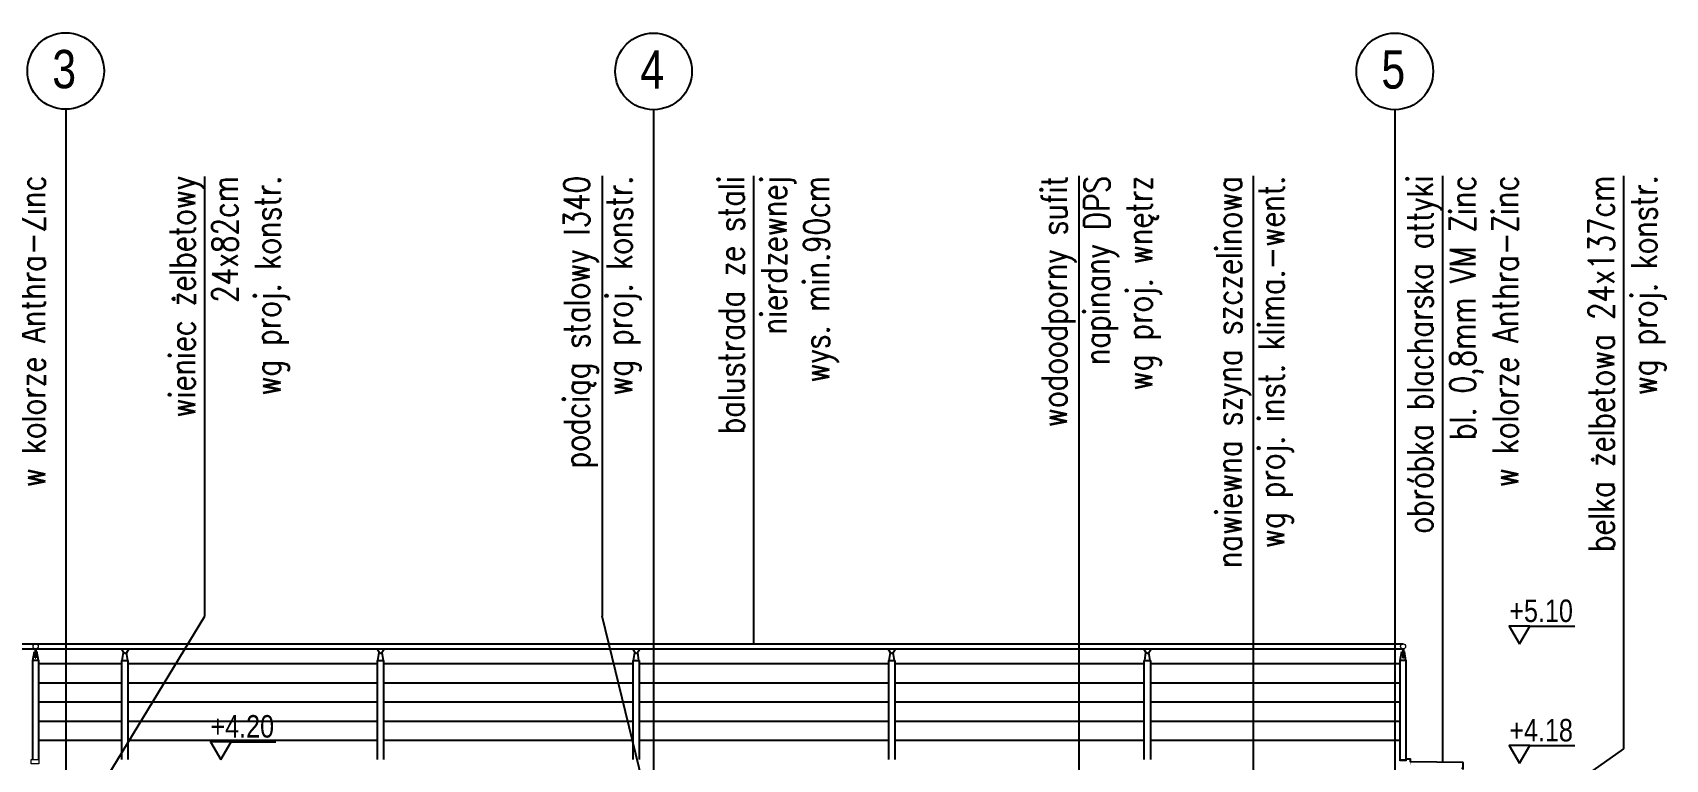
# Model space of a CAD drawing. Header units: millimetres. Extents: x -135140 to 267856, y -70704 to 149933.
# Drawn here: x -38635 to -25859, y 96437 to 102128 of the extents above; entities that cross this region are included whole.
import ezdxf

# ---------------------------------------------------------------- set-up
doc = ezdxf.new("R2010")
doc.units = ezdxf.units.MM
doc.header["$LTSCALE"] = 99.9
doc.linetypes.add('ACAD_ISO03W100', pattern=[30, 12, -18])
doc.linetypes.add('ACAD_ISO10W100', pattern=[18, 12, -3, 0, -3])
for name, color, linetype in [('+48_IZOLACJE', 250, 'Continuous'), ('+48_KOTY', 250, 'Continuous'), ('+48_MEBLE', 251, 'Continuous'), ('+48_OPISY', 251, 'Continuous'), ('+48_OSIE', 8, 'Continuous'), ('+48_WIDOK', 250, 'Continuous'), ('SCHODY_', 250, 'Continuous')]:
    doc.layers.add(name, color=color, linetype=linetype)
doc.layers.add('m1-działowe', color=250, linetype='Continuous', lineweight=13)
doc.styles.add('WRP_ARIAL', font='ARIAL.TTF', dxfattribs={"width": 0.8})

# ---------------------------------------------------------------- blocks, each defined once
blk = doc.blocks.new('OZN_OSI')
at = {"layer": '+48_OSIE', "linetype": 'Continuous', "ltscale": 5}
blk.add_circle((0, -30), 30, dxfattribs=at)
at = {"layer": '+48_OSIE', "linetype": 'Continuous', "ltscale": 5, "style": 'WRP_ARIAL', "width": 0.8}
blk.add_attdef('NR', (-23.3, -43.5), '', height=30, dxfattribs=at)
blk = doc.blocks.new('koty')
at = {"layer": '+48_KOTY', "color": 3, "ltscale": 5}
blk.add_line((70403.15, 11224.99), (70423.15, 11224.99), dxfattribs=at)
blk.add_lwpolyline([(70398.6, 11217.11), (70403.15, 11224.99), (70394.05, 11224.99)], close=True, dxfattribs=at)
at = {"layer": '+48_KOTY', "color": 3, "style": 'WRP_ARIAL', "width": 0.8}
blk.add_attdef('POZIOM', (70403.19, 11226.78), '', height=10, dxfattribs=at)

msp = doc.modelspace()

# ---------------------------------------------------------------- linework, layer by layer
at = {"layer": '+48_IZOLACJE', "linetype": 'ACAD_ISO03W100', "ltscale": 0.1, "const_width": 2}
msp.add_lwpolyline([(-27855, 96437), (-27855, 96396), (-27461, 96396)], dxfattribs=at)
at = {"layer": '+48_MEBLE'}
for p, q in [((-43166, 97342), (-27911, 97342)), ((-43166, 97302), (-27911, 97302)), ((-38621, 97282), (-38614, 97282)), ((-38614, 97302), (-38614, 97232)), ((-38614, 97232), (-38609, 97232)), ((-38609, 97302), (-38609, 97232)), ((-38609, 97282), (-38601, 97282)), ((-27921, 97282), (-27914, 97282)), ((-27914, 97302), (-27914, 97232)), ((-27914, 97232), (-27909, 97232)), ((-27909, 97302), (-27909, 97232)), ((-27909, 97282), (-27901, 97282)), ((-38586, 97187), (-37936, 97187)), ((-37936, 96437), (-37936, 97212)), ((-37936, 97212), (-37886, 97212)), ((-37936, 96437), (-37936, 97212)), ((-37936, 97212), (-37886, 97212)), ((-37886, 96437), (-37886, 97212)), ((-37886, 96437), (-37886, 97212)), ((-37886, 97187), (-35936, 97187)), ((-35936, 96437), (-35936, 97212)), ((-35936, 97212), (-35886, 97212)), ((-35886, 96437), (-35886, 97212)), ((-35886, 97187), (-33936, 97187)), ((-33936, 96437), (-33936, 97212)), ((-33936, 97212), (-33886, 97212)), ((-33886, 96437), (-33886, 97212)), ((-33886, 97187), (-31936, 97187)), ((-31936, 96437), (-31936, 97212)), ((-31936, 97212), (-31886, 97212)), ((-31886, 96437), (-31886, 97212)), ((-31886, 97187), (-29936, 97187)), ((-29936, 96437), (-29936, 97212)), ((-29936, 97212), (-29886, 97212)), ((-29886, 96437), (-29886, 97212)), ((-29886, 97187), (-27936, 97187)), ((-38586, 97037), (-37936, 97037)), ((-37886, 97037), (-35936, 97037)), ((-35886, 97037), (-33936, 97037)), ((-33886, 97037), (-31936, 97037)), ((-31886, 97037), (-29936, 97037)), ((-29886, 97037), (-27936, 97037)), ((-38586, 96887), (-37936, 96887)), ((-37886, 96887), (-35936, 96887)), ((-35886, 96887), (-33936, 96887)), ((-33886, 96887), (-31936, 96887)), ((-31886, 96887), (-29936, 96887)), ((-29886, 96887), (-27936, 96887)), ((-38586, 96737), (-37936, 96737)), ((-37886, 96737), (-35936, 96737)), ((-35886, 96737), (-33936, 96737)), ((-33886, 96737), (-31936, 96737)), ((-31886, 96737), (-29936, 96737)), ((-29886, 96737), (-27936, 96737)), ((-38586, 96587), (-37936, 96587)), ((-37886, 96587), (-35936, 96587)), ((-35886, 96587), (-33936, 96587)), ((-33886, 96587), (-31936, 96587)), ((-31886, 96587), (-29936, 96587)), ((-29886, 96587), (-27936, 96587))]:
    msp.add_line(p, q, dxfattribs=at)
for points in [[(-38633, 97212), (-38621, 97282)], [(-38590, 97212), (-38601, 97282)], [(-37933, 97212), (-37923, 97274)], [(-37933, 97212), (-37923, 97274)], [(-37890, 97212), (-37900, 97274)], [(-37890, 97212), (-37900, 97274)], [(-35933, 97212), (-35923, 97274)], [(-35890, 97212), (-35900, 97274)], [(-33933, 97212), (-33923, 97274)], [(-33890, 97212), (-33900, 97274)], [(-31933, 97212), (-31923, 97274)], [(-31890, 97212), (-31900, 97274)], [(-29933, 97212), (-29923, 97274)], [(-29890, 97212), (-29900, 97274)], [(-27933, 97212), (-27921, 97282)], [(-27890, 97212), (-27901, 97282)]]:
    msp.add_lwpolyline(points, dxfattribs=at)
for points in [[(-37881, 97302), (-37901, 97272, -0.459557), (-37921, 97272), (-37941, 97302)], [(-37881, 97302), (-37901, 97272, -0.459557), (-37921, 97272), (-37941, 97302)], [(-35881, 97302), (-35901, 97272, -0.459557), (-35921, 97272), (-35941, 97302)], [(-33881, 97302), (-33901, 97272, -0.459557), (-33921, 97272), (-33941, 97302)], [(-31881, 97302), (-31901, 97272, -0.459557), (-31921, 97272), (-31941, 97302)], [(-29881, 97302), (-29901, 97272, -0.459557), (-29921, 97272), (-29941, 97302)]]:
    msp.add_lwpolyline(points, format="xyb", dxfattribs=at)
at = {"layer": '+48_OPISY'}
for p, q in [((-37287, 97558), (-37287, 101003)), ((-32992, 97342), (-32992, 101007)), ((-27601, 96414), (-27601, 101007)), ((-26183, 96520), (-26183, 101007))]:
    msp.add_line(p, q, dxfattribs=at)
for points in [[(-34177, 101007), (-34177, 97558)], [(-30448, 101007), (-30448, 95287)], [(-29084, 101007), (-29084, 94715), (-28165, 94715), (-28165, 92237)], [(-38376, 95769), (-37287, 97558)], [(-33784, 95944), (-34177, 97558)], [(-27933, 95282), (-26183, 96520)]]:
    msp.add_lwpolyline(points, dxfattribs=at)
at = {"layer": '+48_OSIE', "linetype": 'ACAD_ISO10W100', "ltscale": 5}
for p, q in [((-38376, 101525), (-38376, 87150)), ((-33776, 101525), (-33776, 87150)), ((-27976, 101525), (-27976, 87150))]:
    msp.add_line(p, q, dxfattribs=at)
at = {"layer": '+48_WIDOK'}
for points in [[(-38586, 96437), (-38586, 97212), (-38636, 97212), (-38636, 96437)], [(-27886, 96437), (-27886, 97212), (-27936, 97212), (-27936, 96437)]]:
    msp.add_lwpolyline(points, dxfattribs=at)
msp.add_lwpolyline([(-27455, 96373), (-27444, 96363, 0.668179), (-27440, 96365), (-27440, 96407, 0.408698), (-27445, 96412), (-27849, 96419, -0.565943), (-27853, 96418), (-27853, 96438), (-27886, 96438)], format="xyb", dxfattribs=at)
at = {"layer": 'm1-działowe', "linetype": 'ByBlock'}
for points in [[(-38646, 96437), (-38586, 96437), (-38586, 96402), (-38646, 96402)], [(-27936, 96437), (-27886, 96437), (-27886, 96427), (-27936, 96427)]]:
    msp.add_lwpolyline(points, close=True, dxfattribs=at)
for centre in [(-38611, 97322), (-27911, 97322)]:
    msp.add_circle(centre, 20, dxfattribs=at)

# ---------------------------------------------------------------- block references
at = {"layer": '+48_KOTY'}
ref = msp.add_blockref('koty', (-1265972, -100072), dxfattribs=dict(at, xscale=17.59937698941212, yscale=17.59937698948488, zscale=17.59937698949881))
ref.add_attrib('POZIOM', '+5.10', (-27080, 97513), dxfattribs={"color": 3, "height": 176, "style": 'WRP_ARIAL', "width": 0.8})
ref = msp.add_blockref('koty', (-1276134, -100977), dxfattribs=dict(at, xscale=17.59937698941212, yscale=17.59937698948488, zscale=17.59937698949881))
ref.add_attrib('POZIOM', '+4.20', (-37243, 96608), dxfattribs={"color": 3, "height": 176, "style": 'WRP_ARIAL', "width": 0.8})
ref = msp.add_blockref('koty', (-1265972, -101007), dxfattribs=dict(at, xscale=17.59937698941212, yscale=17.59937698948488, zscale=17.59937698949881))
ref.add_attrib('POZIOM', '+4.18', (-27080, 96578), dxfattribs={"color": 3, "height": 176, "style": 'WRP_ARIAL', "width": 0.8})
at = {"layer": 'SCHODY_'}
ref = msp.add_blockref('OZN_OSI', (-38376, 102128), dxfattribs=dict(at, xscale=10, yscale=10, zscale=10))
ref.add_attrib('NR', '3', (-38481, 101693), dxfattribs={"layer": '+48_OSIE', "linetype": 'Continuous', "ltscale": 5, "height": 300, "style": 'WRP_ARIAL', "width": 0.8})
ref = msp.add_blockref('OZN_OSI', (-33776, 102125), dxfattribs=dict(at, xscale=10, yscale=10, zscale=10))
ref.add_attrib('NR', '4', (-33880, 101690), dxfattribs={"layer": '+48_OSIE', "linetype": 'Continuous', "ltscale": 5, "height": 300, "style": 'WRP_ARIAL', "width": 0.8})
ref = msp.add_blockref('OZN_OSI', (-27976, 102125), dxfattribs=dict(at, xscale=10, yscale=10, zscale=10))
ref.add_attrib('NR', '5', (-28081, 101690), dxfattribs={"layer": '+48_OSIE', "linetype": 'Continuous', "ltscale": 5, "height": 300, "style": 'WRP_ARIAL', "width": 0.8})

# ---------------------------------------------------------------- texts
at = {"layer": '+48_OPISY', "char_height": 200, "attachment_point": 3, "style": 'WRP_ARIAL'}
for s, insert, width, rotation in [('{\\Fromans|c238;obróbka blacharska attyki \\Pbl. 0,8mm VM Zinc \\Pw kolorze Anthra-Zinc}', (-39403, 101010), 4168.24, 90), ('{\\Fromans|c238;wieniec żelbetowy \\P24x82cm \\Pwg proj. konstr.}', (-37563, 101007), 4093.97, 90), ('{\\Fromans|c238;podciąg stalowy I340 wg proj. konstr.}', (-34478, 101007), 2854.03, 90.0003), ('{\\Fromans|c238;balustrada ze stali nierdzewnej \\Pwys. min.90cm}', (-33268, 101007), 2799.29, 90), ('{\\Fromans|c238;wodoodporny sufit napinany DPS\\Pwg proj. wnętrz}', (-30741, 101007), 2854.03, 90.0003), ('{\\Fromans|c238;nawiewna szyna szczelinowa\\Pwg proj. inst. klima.-went. }', (-29375, 101007), 3491.23, 90), ('{\\Fromans|c238;obróbka blacharska attyki \\Pbl. 0,8mm VM Zinc \\Pw kolorze Anthra-Zinc}', (-27878, 101010), 4168.24, 90), ('{\\Fromans|c238;belka żelbetowa 24x137cm \\Pwg proj. konstr.}', (-26459, 101010), 4093.97, 90)]:
    msp.add_mtext(s, dxfattribs=dict(at, insert=insert, width=width, rotation=rotation))

doc.saveas('drawing.dxf')
